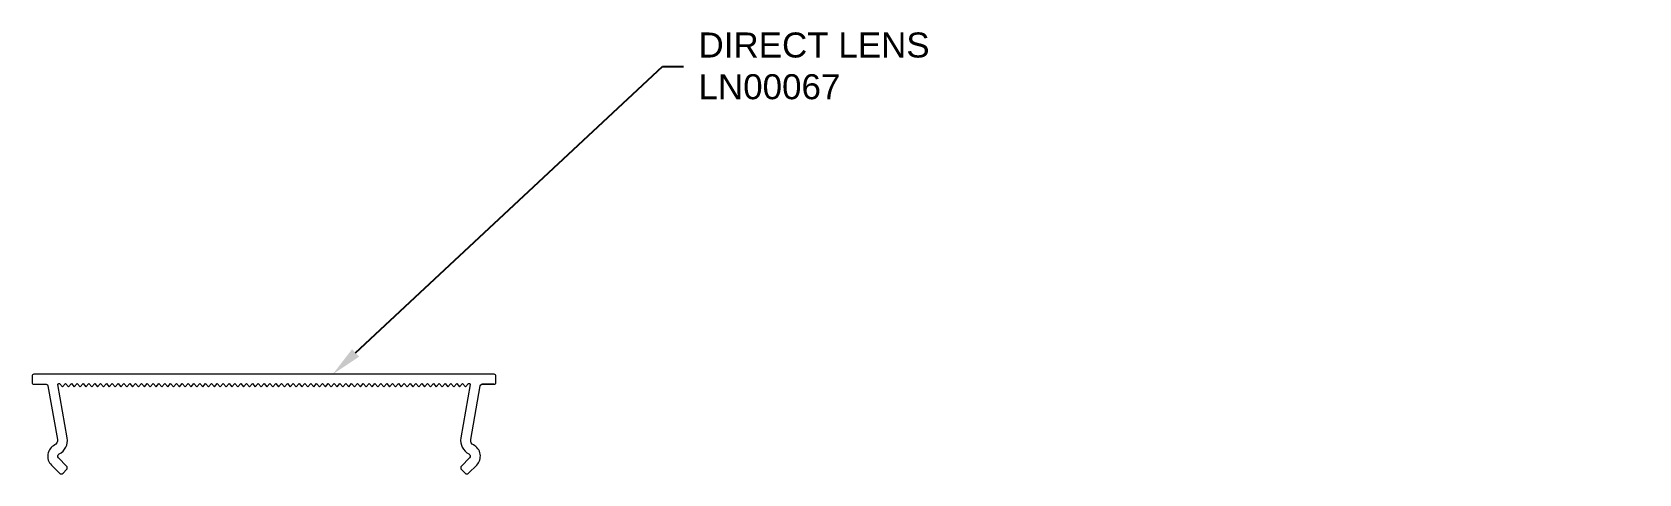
# Model space of a CAD drawing. Extents: x -1.39 to 8.24, y -0.6 to 2.05.
import ezdxf
from ezdxf import colors
from ezdxf.entities.mleader import LeaderData, LeaderLine
from ezdxf.math import Vec2, Vec3

# ---------------------------------------------------------------- set-up
doc = ezdxf.new("R2010")
doc.units = 0
doc.header["$LTSCALE"] = 0.5
doc.header["$MEASUREMENT"] = 0
doc.linetypes.add('HIDDEN2', pattern=[0.1875, 0.125, -0.0625])
doc.layers.add('FAB DWG', color=221, linetype='CONTINUOUS')
doc.layers.add('Lens', color=2, linetype='HIDDEN2', lineweight=13)
doc.styles.add('LSAD_Standard', font='arial.ttf')

msp = doc.modelspace()

# ---------------------------------------------------------------- linework, layer by layer
at = {"layer": 'Lens', "linetype": 'Continuous', "transparency": 16777216}
msp.add_lwpolyline([(1.38, -0.06, 0.414214), (1.39, -0.05), (1.39, -0.01, 0.414214), (1.38, 0), (0, 0), (-1.38, 0, 0.414214), (-1.39, -0.01), (-1.39, -0.05, 0.414214), (-1.38, -0.06), (-1.3053, -0.06, -0.364236), (-1.2954, -0.0683), (-1.2387, -0.3916, -0.33243), (-1.2549, -0.4237, 0.512867), (-1.2746, -0.5439), (-1.2261, -0.5924, 0.414214), (-1.2049, -0.5924), (-1.1837, -0.5712, 0.414214), (-1.1837, -0.55), (-1.2322, -0.5015, -0.512867), (-1.2282, -0.4774, 0.33243), (-1.1796, -0.3813), (-1.2356, -0.0619, -0.466023), (-1.2307, -0.056), (-1.225, -0.056), (-1.2075, -0.076), (-1.19, -0.056), (-1.1725, -0.076), (-1.155, -0.056), (-1.1375, -0.076), (-1.12, -0.056), (-1.1025, -0.076), (-1.085, -0.056), (-1.0675, -0.076), (-1.05, -0.056), (-1.0325, -0.076), (-1.015, -0.056), (-0.9975, -0.076), (-0.98, -0.056), (-0.9625, -0.076), (-0.945, -0.056), (-0.9275, -0.076), (-0.91, -0.056), (-0.8925, -0.076), (-0.875, -0.056), (-0.8575, -0.076), (-0.84, -0.056), (-0.8225, -0.076), (-0.805, -0.056), (-0.7875, -0.076), (-0.77, -0.056), (-0.7525, -0.076), (-0.735, -0.056), (-0.7175, -0.076), (-0.7, -0.056), (-0.6825, -0.076), (-0.665, -0.056), (-0.6475, -0.076), (-0.63, -0.056), (-0.6125, -0.076), (-0.595, -0.056), (-0.5775, -0.076), (-0.56, -0.056), (-0.5425, -0.076), (-0.525, -0.056), (-0.5075, -0.076), (-0.49, -0.056), (-0.4725, -0.076), (-0.455, -0.056), (-0.4375, -0.076), (-0.42, -0.056), (-0.4025, -0.076), (-0.385, -0.056), (-0.3675, -0.076), (-0.35, -0.056), (-0.3325, -0.076), (-0.315, -0.056), (-0.2975, -0.076), (-0.28, -0.056), (-0.2625, -0.076), (-0.245, -0.056), (-0.2275, -0.076), (-0.21, -0.056), (-0.1925, -0.076), (-0.175, -0.056), (-0.1575, -0.076), (-0.14, -0.056), (-0.1225, -0.076), (-0.105, -0.056), (-0.0875, -0.076), (-0.07, -0.056), (-0.0525, -0.076), (-0.035, -0.056), (-0.0175, -0.076), (0, -0.056), (0.0175, -0.076), (0.035, -0.056), (0.0525, -0.076), (0.07, -0.056), (0.0875, -0.076), (0.105, -0.056), (0.1225, -0.076), (0.14, -0.056), (0.1575, -0.076), (0.175, -0.056), (0.1925, -0.076), (0.21, -0.056), (0.2275, -0.076), (0.245, -0.056), (0.2625, -0.076), (0.28, -0.056), (0.2975, -0.076), (0.315, -0.056), (0.3325, -0.076), (0.35, -0.056), (0.3675, -0.076), (0.385, -0.056), (0.4025, -0.076), (0.42, -0.056), (0.4375, -0.076), (0.455, -0.056), (0.4725, -0.076), (0.49, -0.056), (0.5075, -0.076), (0.525, -0.056), (0.5425, -0.076), (0.56, -0.056), (0.5775, -0.076), (0.595, -0.056), (0.6125, -0.076), (0.63, -0.056), (0.6475, -0.076), (0.665, -0.056), (0.6825, -0.076), (0.7, -0.056), (0.7175, -0.076), (0.735, -0.056), (0.7525, -0.076), (0.77, -0.056), (0.7875, -0.076), (0.805, -0.056), (0.8225, -0.076), (0.84, -0.056), (0.8575, -0.076), (0.875, -0.056), (0.8925, -0.076), (0.91, -0.056), (0.9275, -0.076), (0.945, -0.056), (0.9625, -0.076), (0.98, -0.056), (0.9975, -0.076), (1.015, -0.056), (1.0325, -0.076), (1.05, -0.056), (1.0675, -0.076), (1.085, -0.056), (1.1025, -0.076), (1.12, -0.056), (1.1375, -0.076), (1.155, -0.056), (1.1725, -0.076), (1.19, -0.056), (1.2075, -0.076), (1.225, -0.056), (1.2307, -0.056, -0.466023), (1.2356, -0.0619), (1.1796, -0.3813, 0.33243), (1.2282, -0.4774, -0.512867), (1.2322, -0.5015), (1.1837, -0.55, 0.414214), (1.1837, -0.5712), (1.2049, -0.5924, 0.414214), (1.2261, -0.5924), (1.2746, -0.5439, 0.512867), (1.2549, -0.4237, -0.33243), (1.2387, -0.3916), (1.2954, -0.0683, -0.364236), (1.3053, -0.06), (1.38, -0.06), (1.3053, -0.06)], format="xyb", dxfattribs=at)

# ---------------------------------------------------------------- leaders
at = {"layer": 'FAB DWG', "ltscale": 0.5, "transparency": 16777216}
ml = msp.add_multileader_mtext('Standard', dxfattribs=at)
ml.set_content('DIRECT LENS\\PLN00067', color=256, style='LSAD_Standard')
ml.set_leader_properties()
ml.build(insert=Vec2(0, 0))
ml.multileader.update_dxf_attribs({"text_left_attachment_type": 2, "dogleg_length": 0.153, "arrow_head_size": 0.1875})
ctx = ml.context
ctx.base_point, ctx.char_height, ctx.arrow_head_size, ctx.landing_gap_size, ctx.plane_origin = Vec3(2.514, 1.8463), 0.15, 0.1875, 0.09, Vec3(2.2953, -4.7872)
ctx.left_attachment = 2
notes = []
notes.append((ctx, [(0, (1, 1, 0), (2.3884, 1.8463), (1, 0), 0.1256, [(0, [(0.4114, 0)], 0, [])])]))
ctx.mtext.insert, ctx.mtext.rotation, ctx.mtext.width, ctx.mtext.flow_direction = Vec3(2.604, 2.0492), 6.283185, 5.636272, 5
for ctx, leaders in notes:
    for number, flags, end, landing, length, lines in leaders:
        leader = LeaderData()
        leader.index, (leader.has_last_leader_line, leader.has_dogleg_vector, leader.attachment_direction) = number, flags
        leader.last_leader_point, leader.dogleg_vector, leader.dogleg_length = Vec3(end), Vec3(landing), length
        for number, points, colour, breaks in lines:
            line = LeaderLine()
            line.index, line.vertices, line.color, line.breaks = number, Vec3.list(points), colors.encode_raw_color(colour), breaks
            leader.lines.append(line)
        ctx.leaders.append(leader)

doc.saveas('drawing.dxf')
